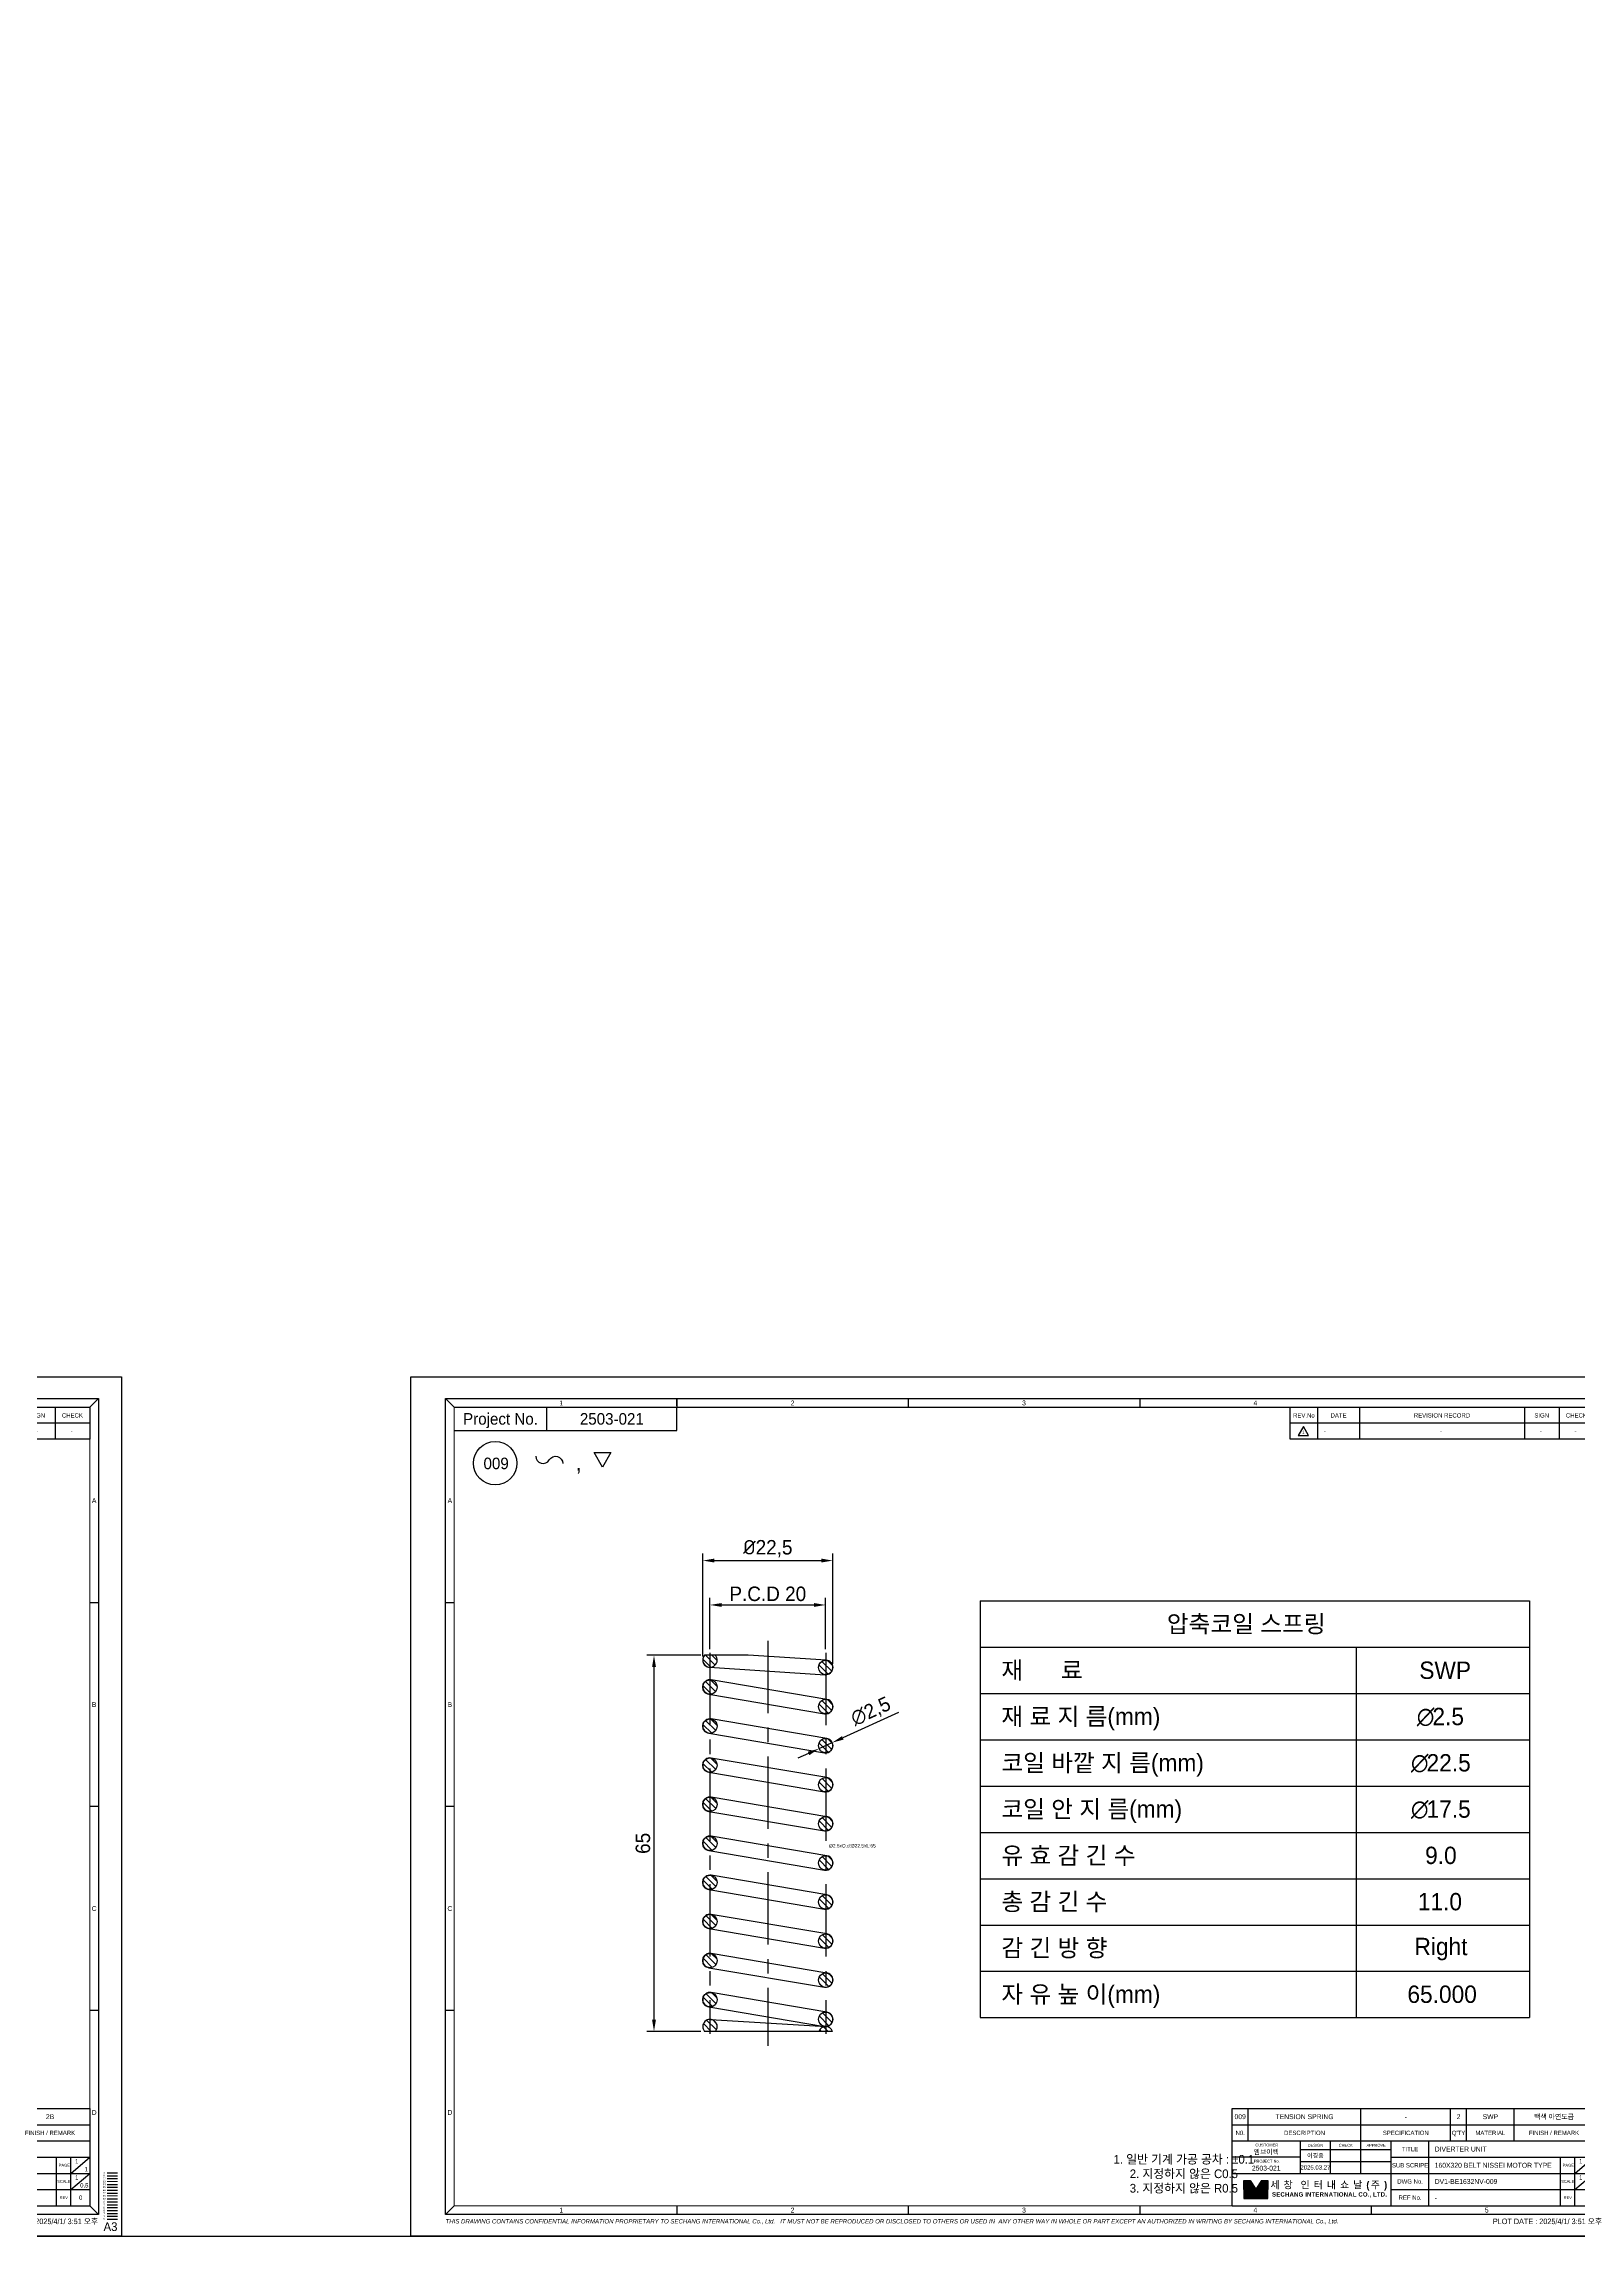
# Model space of a CAD drawing. Header units: inches. Extents: x 0 to 23821, y 0 to 11279.
# Drawn here: x 20076.6 to 20341.8, y 4213.5 to 4592.4 of the extents above; entities that cross this region are included whole.
import ezdxf
from ezdxf.enums import TextEntityAlignment as Align

# ---------------------------------------------------------------- set-up
doc = ezdxf.new("R2010")
doc.units = ezdxf.units.IN
doc.header["$LTSCALE"] = 10
doc.header["$MEASUREMENT"] = 0
for name, pattern in [('CENTER', [2, 1.25, -0.25, 0.25, -0.25]), ('HIDDEN', [0.375, 0.25, -0.125]), ('PHANTOM', [2.5, 1.25, -0.25, 0.25, -0.25, 0.25, -0.25])]:
    doc.linetypes.add(name, pattern=pattern)
doc.layers.get('Defpoints').update_dxf_attribs({"color": 8})
for name, color, linetype in [('11', 1, 'CENTER'), ('22', 2, 'HIDDEN'), ('44', 4, 'Continuous'), ('55', 5, 'Continuous'), ('66', 6, 'PHANTOM'), ('77', 40, 'HIDDEN'), ('99', 181, 'Continuous'), ('A', 8, 'Continuous'), ('B', 123, 'Continuous'), ('BOM-T', 4, 'Continuous'), ('D', 3, 'Continuous'), ('G', 231, 'Continuous'), ('T', 3, 'Continuous'), ('V', 1, 'Continuous'), ('Y', 60, 'Continuous')]:
    doc.layers.add(name, color=color, linetype=linetype)
doc.layers.add('33', color=3, linetype='PHANTOM', lineweight=9)
doc.layers.add('88', color=35, linetype='Continuous', lineweight=5)
doc.styles.add('SCI', font='')
doc.styles.get('SCI').set_extended_font_data('Gulim')
doc.dimstyles.new('SCH', dxfattribs={"dimtxt": 2.5, "dimasz": 2, "dimexe": 1.25, "dimexo": 0.625, "dimtad": 1, "dimdec": 8, "dimtxsty": 'SCI', "dimcen": 2.5, "dimclrd": 4, "dimclre": 4, "dimclrt": 7, "dimadec": 8, "dimazin": 2, "dimtfac": 1, "dimtdec": 8, "dimtmove": 0, "dimatfit": 3, "dimfxl": 1, "dimarcsym": 0})
pattern_1 = [(315, (0, 65), (0.561266, 0.561266), [])]

# ---------------------------------------------------------------- blocks, each defined once
blk = doc.blocks.new('*D1166')
at = {"color": 4, "lineweight": -2, "transparency": 16777216}
for p, q in [((20191.71, 4314.89), (20191.71, 4323.8)), ((20211.71, 4314.89), (20211.71, 4323.8)), ((20193.71, 4322.55), (20209.71, 4322.55))]:
    blk.add_line(p, q, dxfattribs=at)
at = {"color": 4, "transparency": 16777216}
for points in [[(20193.71, 4322.88), (20193.71, 4322.22), (20191.71, 4322.55)], [(20209.71, 4322.88), (20209.71, 4322.22), (20211.71, 4322.55)]]:
    blk.add_solid(points, dxfattribs=at)
at = {"layer": 'Defpoints', "color": 0, "transparency": 16777216}
for p in [(20211.71, 4322.55), (20191.71, 4314.27), (20211.71, 4314.27)]:
    blk.add_point(p, dxfattribs=at)
at = {"color": 7, "transparency": 16777216, "insert": (20201.71, 4324.46), "char_height": 2.5, "attachment_point": 5, "style": 'SCI'}
blk.add_mtext('P.C.D 20', dxfattribs=at)
blk = doc.blocks.new('*D1167')
at = {"color": 4, "lineweight": -2, "transparency": 16777216}
for p, q in [((20190.46, 4313.64), (20190.46, 4331.47)), ((20212.96, 4312.37), (20212.96, 4331.47)), ((20192.46, 4330.22), (20210.96, 4330.22))]:
    blk.add_line(p, q, dxfattribs=at)
at = {"color": 4, "transparency": 16777216}
for points in [[(20192.46, 4330.56), (20192.46, 4329.89), (20190.46, 4330.22)], [(20210.96, 4330.56), (20210.96, 4329.89), (20212.96, 4330.22)]]:
    blk.add_solid(points, dxfattribs=at)
at = {"layer": 'Defpoints', "color": 0, "transparency": 16777216}
for p in [(20212.96, 4330.22), (20190.46, 4313.02), (20212.96, 4311.75)]:
    blk.add_point(p, dxfattribs=at)
at = {"color": 7, "transparency": 16777216, "insert": (20201.71, 4332.29), "char_height": 2.5, "attachment_point": 5, "style": 'SCI'}
blk.add_mtext('{\\fISOCPEUR|b0|i0|c0|p34;%%C}22,5', dxfattribs=at)
blk = doc.blocks.new('*D1168')
at = {"color": 4, "lineweight": -2, "transparency": 16777216}
for p, q in [((20224.32, 4303.96), (20214.67, 4299.58)), ((20208.75, 4296.9), (20206.93, 4296.07)), ((20210.58, 4297.72), (20212.85, 4298.76))]:
    blk.add_line(p, q, dxfattribs=at)
at = {"color": 4, "transparency": 16777216}
for points in [[(20208.62, 4297.2), (20208.89, 4296.59), (20210.58, 4297.72)], [(20214.54, 4299.89), (20214.81, 4299.28), (20212.85, 4298.76)]]:
    blk.add_solid(points, dxfattribs=at)
at = {"layer": 'Defpoints', "color": 0, "transparency": 16777216}
for p in [(20210.58, 4297.72), (20212.85, 4298.76)]:
    blk.add_point(p, dxfattribs=at)
at = {"color": 7, "transparency": 16777216, "insert": (20219.56, 4304.06), "char_height": 2.5, "attachment_point": 5, "rotation": 24.4068, "style": 'SCI'}
blk.add_mtext('∅2,5', dxfattribs=at)
blk = doc.blocks.new('*D1169')
at = {"color": 4, "lineweight": -2, "transparency": 16777216}
for p, q in [((20190.16, 4313.85), (20180.79, 4313.85)), ((20182.04, 4250.85), (20182.04, 4311.85)), ((20190.16, 4248.85), (20180.79, 4248.85))]:
    blk.add_line(p, q, dxfattribs=at)
at = {"color": 4, "transparency": 16777216}
for points in [[(20181.71, 4311.85), (20182.37, 4311.85), (20182.04, 4313.85)], [(20181.71, 4250.85), (20182.37, 4250.85), (20182.04, 4248.85)]]:
    blk.add_solid(points, dxfattribs=at)
at = {"layer": 'Defpoints', "color": 0, "transparency": 16777216}
for p in [(20182.04, 4313.85), (20190.78, 4313.85), (20190.78, 4248.85)]:
    blk.add_point(p, dxfattribs=at)
at = {"color": 7, "transparency": 16777216, "insert": (20180.13, 4281.35), "char_height": 2.5, "attachment_point": 5, "rotation": 90, "style": 'SCI'}
blk.add_mtext('65', dxfattribs=at)
blk = doc.blocks.new('A$C68b80d94')
h = blk.add_hatch()
h.set_pattern_fill('LINE', color=1, scale=0.25, angle=-45, style=0)
h.set_pattern_definition(pattern_1)
h.paths.add_polyline_path([(-10.93, 65, 2.236068), (-9.07, 65)], flags=0)
h = blk.add_hatch()
h.set_pattern_fill('LINE', color=1, scale=0.25, angle=-45, style=0)
h.set_pattern_definition(pattern_1)
h.paths.add_polyline_path([(-10, 58.27, 1), (-10, 60.77, 1)], flags=0)
h = blk.add_hatch()
h.set_pattern_fill('LINE', color=1, scale=0.25, angle=-45, style=0)
h.set_pattern_definition(pattern_1)
h.paths.add_polyline_path([(10, 61.65, 1), (10, 64.15, 1)], flags=0)
h = blk.add_hatch()
h.set_pattern_fill('LINE', color=1, scale=0.25, angle=-45, style=0)
h.set_pattern_definition(pattern_1)
h.paths.add_polyline_path([(10, 54.89, 1), (10, 57.39, 1)], flags=0)
h = blk.add_hatch()
h.set_pattern_fill('LINE', color=1, scale=0.25, angle=-45, style=0)
h.set_pattern_definition(pattern_1)
h.paths.add_polyline_path([(-10, 51.51, 1), (-10, 54.01, 1)], flags=0)
h = blk.add_hatch()
h.set_pattern_fill('LINE', color=1, scale=0.25, angle=-45, style=0)
h.set_pattern_definition(pattern_1)
h.paths.add_polyline_path([(10, 48.14, 1), (10, 50.64, 1)], flags=0)
h = blk.add_hatch()
h.set_pattern_fill('LINE', color=1, scale=0.25, angle=-45, style=0)
h.set_pattern_definition(pattern_1)
h.paths.add_polyline_path([(-10, 44.76, 1), (-10, 47.26, 1)], flags=0)
h = blk.add_hatch()
h.set_pattern_fill('LINE', color=1, scale=0.25, angle=-45, style=0)
h.set_pattern_definition(pattern_1)
h.paths.add_polyline_path([(10, 41.38, 1), (10, 43.88, 1)], flags=0)
h = blk.add_hatch()
h.set_pattern_fill('LINE', color=1, scale=0.25, angle=-45, style=0)
h.set_pattern_definition(pattern_1)
h.paths.add_polyline_path([(-10, 38, 1), (-10, 40.5, 1)], flags=0)
h = blk.add_hatch()
h.set_pattern_fill('LINE', color=1, scale=0.25, angle=-45, style=0)
h.set_pattern_definition(pattern_1)
h.paths.add_polyline_path([(10, 34.63, 1), (10, 37.13, 1)], flags=0)
h = blk.add_hatch()
h.set_pattern_fill('LINE', color=1, scale=0.25, angle=-45, style=0)
h.set_pattern_definition(pattern_1)
h.paths.add_polyline_path([(-10, 31.25, 1), (-10, 33.75, 1)], flags=0)
h = blk.add_hatch()
h.set_pattern_fill('LINE', color=1, scale=0.25, angle=-45, style=0)
h.set_pattern_definition(pattern_1)
h.paths.add_polyline_path([(10, 27.87, 1), (10, 30.37, 1)], flags=0)
h = blk.add_hatch()
h.set_pattern_fill('LINE', color=1, scale=0.25, angle=-45, style=0)
h.set_pattern_definition(pattern_1)
h.paths.add_polyline_path([(-10, 24.5, 1), (-10, 27, 1)], flags=0)
h = blk.add_hatch()
h.set_pattern_fill('LINE', color=1, scale=0.25, angle=-45, style=0)
h.set_pattern_definition(pattern_1)
h.paths.add_polyline_path([(10, 21.12, 1), (10, 23.62, 1)], flags=0)
h = blk.add_hatch()
h.set_pattern_fill('LINE', color=1, scale=0.25, angle=-45, style=0)
h.set_pattern_definition(pattern_1)
h.paths.add_polyline_path([(-10, 17.74, 1), (-10, 20.24, 1)], flags=0)
h = blk.add_hatch()
h.set_pattern_fill('LINE', color=1, scale=0.25, angle=-45, style=0)
h.set_pattern_definition(pattern_1)
h.paths.add_polyline_path([(10, 14.36, 1), (10, 16.86, 1)], flags=0)
h = blk.add_hatch()
h.set_pattern_fill('LINE', color=1, scale=0.25, angle=-45, style=0)
h.set_pattern_definition(pattern_1)
h.paths.add_polyline_path([(-10, 10.99, 1), (-10, 13.49, 1)], flags=0)
h = blk.add_hatch()
h.set_pattern_fill('LINE', color=1, scale=0.25, angle=-45, style=0)
h.set_pattern_definition(pattern_1)
h.paths.add_polyline_path([(10, 7.61, 1), (10, 10.11, 1)], flags=0)
h = blk.add_hatch()
h.set_pattern_fill('LINE', color=1, scale=0.25, angle=-45, style=0)
h.set_pattern_definition(pattern_1)
h.paths.add_polyline_path([(-10, 4.23, 1), (-10, 6.73, 1)], flags=0)
h = blk.add_hatch()
h.set_pattern_fill('LINE', color=1, scale=0.25, angle=-45, style=0)
h.set_pattern_definition(pattern_1)
h.paths.add_polyline_path([(-10.93, 0, -2.236068), (-9.07, 0)], flags=0)
h = blk.add_hatch()
h.set_pattern_fill('LINE', color=1, scale=0.25, angle=-45, style=0)
h.set_pattern_definition(pattern_1)
h.paths.add_polyline_path([(10, 0.85, 1), (10, 3.35, 1)], flags=0)
h = blk.add_hatch()
h.set_pattern_fill('LINE', color=1, scale=0.25, angle=-45, style=0)
h.set_pattern_definition(pattern_1)
h.paths.add_polyline_path([(8.82, 0, -0.707107), (11.18, 0)], flags=0)
for p, q in [((-3.4, 65), (-10.93, 65)), ((-9.07, 65), (-10.93, 65)), ((10.08, 64.14), (-3.4, 65)), ((-10.08, 62.92), (9.92, 61.65)), ((10.21, 57.37), (-9.79, 60.75)), ((-10.21, 58.29), (9.79, 54.91)), ((10.21, 50.62), (-9.79, 54)), ((-10.21, 51.53), (9.79, 48.15)), ((10.21, 43.86), (-9.79, 47.24)), ((-10.21, 44.78), (9.79, 41.4)), ((-10.21, 38.02), (9.79, 34.64)), ((10.21, 37.11), (-9.79, 40.49)), ((-10.21, 31.27), (9.79, 27.89)), ((10.21, 30.36), (-9.79, 33.73)), ((10.21, 23.6), (-9.79, 26.98)), ((-10.21, 24.51), (9.79, 21.14)), ((10.21, 16.85), (-9.79, 20.22)), ((-10.21, 17.76), (9.79, 14.38)), ((10.21, 10.09), (-9.79, 13.47)), ((-10.21, 11), (9.79, 7.63)), ((-10.21, 4.25), (9.79, 0.87)), ((10.21, 3.34), (-9.79, 6.71)), ((11.18, 0), (-10.93, 0)), ((-9.92, 2.08), (10.08, 0.83))]:
    blk.add_line(p, q)
for centre in [(-10, 59.52), (10, 62.9), (10, 56.14), (-10, 52.76), (10, 49.39), (-10, 46.01), (10, 42.63), (-10, 39.25), (10, 35.88), (-10, 32.5), (10, 29.12), (-10, 25.75), (10, 22.37), (-10, 18.99), (10, 15.61), (-10, 12.24), (10, 8.86), (-10, 5.48), (10, 2.1)]:
    blk.add_circle(centre, 1.25)
for centre, start, end in [((-10, 64.17), 138.1897, 266.3666), ((-10, 64.17), 138.1897, 41.8103), ((-10, 59.52), 80.4149, 260.4149), ((10, 62.9), 266.3666, 86.3666), ((10, 56.14), 260.4149, 80.4149), ((-10, 52.76), 80.4149, 260.4149), ((10, 49.39), 260.4149, 80.4149), ((-10, 46.01), 80.4149, 260.4149), ((10, 42.63), 260.4149, 80.4149), ((-10, 39.25), 80.4149, 260.4149), ((10, 35.88), 260.4149, 80.4149), ((-10, 32.5), 80.4149, 260.4149), ((10, 29.12), 260.4149, 80.4149), ((-10, 25.75), 80.4149, 260.4149), ((10, 22.37), 260.4149, 80.4149), ((-10, 18.99), 80.4149, 260.4149), ((10, 15.61), 260.4149, 80.4149), ((-10, 12.24), 80.4149, 260.4149), ((10, 8.86), 260.4149, 80.4149), ((-10, 5.48), 80.4149, 260.4149), ((-10, 0.83), 318.1897, 221.8103), ((10, -0.42), 19.4712, 160.5288), ((10, 2.1), 260.4149, 80.4149)]:
    blk.add_arc(centre, 1.25, start, end)
at = {"layer": '11'}
for p, q in [((-10, 65.42), (-10, -0.42)), ((0, 67.5), (0, -2.5)), ((10, 65.42), (10, -0.42))]:
    blk.add_line(p, q, dxfattribs=at)
blk = doc.blocks.new('A$C5b8731fd')
for p, q in [((0, 0), (-2.25, -3.9)), ((2.25, -3.9), (0, 0)), ((-2.25, -3.9), (2.25, -3.9))]:
    blk.add_line(p, q)
blk = doc.blocks.new('SECHANG REV')
at = {"color": 7}
blk.add_line((-52.5, 0), (-52.5, 5.5), dxfattribs=at)
blk.add_line((52.5, 0), (-52.5, 0))
at = {"color": 3}
for p, q in [((-43, 5.5), (-43, 0)), ((-28.5, 5.5), (-28.5, 0)), ((28.5, 5.5), (28.5, 0)), ((40.5, 5.5), (40.5, 0)), ((52.5, 5.5), (52.5, 0))]:
    blk.add_line(p, q, dxfattribs=at)
blk = doc.blocks.new('A$C84edc88f')
h = blk.add_hatch(color=5)
h.dxf.hatch_style = 1
h.paths.add_polyline_path([(145.04, -139), (144.1, -139), (144.1, -140.4), (145.97, -140.4)])
h.paths.add_polyline_path([(148.03, -139), (147.09, -139), (146.16, -140.4), (148.03, -140.4)])
h.paths.add_polyline_path([(148.03, -140.5), (144.1, -140.5), (144.1, -141.9), (148.03, -141.9)])
at = {"color": 2}
for p, q in [((6, -3.75), (7.5, -5.25)), ((46, -5), (46, -3.75)), ((46, -3.75), (46, -5.25)), ((86, -3.75), (86, -5.25)), ((126, -3.75), (126, -5.25)), ((206, -3.75), (204.5, -5.25)), ((7.5, -143.25), (6, -144.75)), ((46, -143.25), (46, -144.75)), ((86, -143.25), (86, -144.75)), ((126, -143.25), (126, -144.75)), ((166, -143.25), (166, -144.75)), ((204.5, -143.25), (206, -144.75))]:
    blk.add_line(p, q, dxfattribs=at)
at = {"color": 40}
for p, q in [((23.5, -9.25), (23.5, -5.25)), ((46, -9.25), (46, -5.25))]:
    blk.add_line(p, q, dxfattribs=at)
at = {"color": 3}
blk.add_line((152, -5.25), (204.5, -5.25), dxfattribs=at)
blk.add_line((152, -5.25), (204.5, -5.25), dxfattribs=at)
for p, q in [((6, -39), (7.5, -39)), ((204.5, -39), (206, -39)), ((7.5, -74.25), (6, -74.25)), ((206, -74.25), (204.5, -74.25)), ((7.5, -109.5), (6, -109.5)), ((206, -109.5), (204.5, -109.5)), ((142, -126.45), (204.5, -126.45)), ((142, -143.25), (142, -126.45)), ((204.5, -126.45), (204.5, -143.25)), ((142, -129.25), (204.5, -129.25)), ((142, -132.05), (204.5, -132.05)), ((153.75, -132.05), (153.75, -137.65)), ((159, -137.65), (159, -132.05)), ((164.25, -137.65), (164.25, -132.05)), ((169.5, -143.25), (169.5, -132.05)), ((153.75, -133.55), (169.5, -133.55)), ((198.75, -143.25), (198.75, -134.85)), ((201.25, -137.65), (204.5, -134.85)), ((201.25, -143.25), (201.25, -134.85)), ((142, -137.65), (204.5, -137.65)), ((144, -140.45), (144, -138.9)), ((144, -138.9), (145.1, -138.9)), ((144.1, -140.4), (144.1, -139)), ((144.1, -139), (145.04, -139)), ((145.04, -139), (145.97, -140.4)), ((145.1, -138.9), (146.07, -140.36)), ((147.04, -138.9), (146.07, -140.36)), ((147.09, -139), (146.16, -140.4)), ((147.04, -138.9), (148.13, -138.9)), ((147.09, -139), (148.03, -139)), ((148.03, -139), (148.03, -140.4)), ((148.13, -138.9), (148.13, -140.45)), ((201.25, -140.45), (204.5, -137.65)), ((207.48, -137.56), (209.29, -137.56)), ((142, -143.25), (204.5, -143.25)), ((144, -140.45), (144, -142)), ((144, -142), (148.13, -142)), ((145.97, -140.4), (144.1, -140.4)), ((148.03, -140.5), (144.1, -140.5)), ((144.1, -140.5), (144.1, -141.9)), ((144.1, -141.9), (148.03, -141.9)), ((148.03, -140.4), (146.16, -140.4)), ((148.03, -141.9), (148.03, -140.5)), ((148.13, -142), (148.13, -140.45))]:
    blk.add_line(p, q)
at = {"color": 1}
blk.add_lwpolyline([(0, 0), (210, 0), (210, -148.5), (0, -148.5)], close=True, dxfattribs=at)
at = {"color": 2}
blk.add_lwpolyline([(6, -3.75), (206, -3.75), (206, -144.75), (6, -144.75)], close=True, dxfattribs=at)
at = {"const_width": 0.2}
blk.add_lwpolyline([(7.5, -5.25), (204.5, -5.25), (204.5, -143.25), (7.5, -143.25)], close=True, dxfattribs=at)
at = {"color": 40}
blk.add_lwpolyline([(7.5, -9.25), (46, -9.25)], dxfattribs=at)
blk.add_lwpolyline([(21.6, -13.7, 0.767327), (23.94, -14.33, -0.767327), (26.27, -14.95)], format="xyb")
blk.add_lwpolyline([(33.12, -15.57), (31.67, -13.07), (34.56, -13.07)], close=True)
blk.add_circle((14.59, -14.92), 3.75)
at = {"layer": '11'}
blk.add_line((207.48, -138.06), (209.29, -138.06), dxfattribs=at)
at = {"layer": '22'}
blk.add_line((207.48, -138.56), (209.29, -138.56), dxfattribs=at)
at = {"layer": '33'}
blk.add_line((207.48, -139.06), (209.29, -139.06), dxfattribs=at)
at = {"layer": '44'}
blk.add_line((207.48, -139.56), (209.29, -139.56), dxfattribs=at)
at = {"layer": '55'}
blk.add_line((207.48, -140.06), (209.29, -140.06), dxfattribs=at)
at = {"layer": '66'}
blk.add_line((207.48, -140.56), (209.29, -140.56), dxfattribs=at)
at = {"layer": '77'}
blk.add_line((207.48, -141.06), (209.29, -141.06), dxfattribs=at)
at = {"layer": '88'}
blk.add_line((207.48, -141.56), (209.29, -141.56), dxfattribs=at)
at = {"layer": '99'}
blk.add_line((207.48, -142.06), (209.29, -142.06), dxfattribs=at)
at = {"layer": 'A'}
blk.add_line((207.48, -142.56), (209.29, -142.56), dxfattribs=at)
at = {"layer": 'B'}
blk.add_line((207.48, -143.06), (209.29, -143.06), dxfattribs=at)
at = {"layer": 'D'}
for p, q in [((144.75, -129.25), (144.75, -126.45)), ((164.25, -129.25), (164.25, -126.45)), ((179.75, -129.25), (179.75, -126.45)), ((182.5, -129.25), (182.5, -126.45)), ((190.75, -129.25), (190.75, -126.45)), ((144.75, -132.05), (144.75, -129.25)), ((164.25, -132.05), (164.25, -129.25)), ((176, -143.25), (176, -132.05)), ((179.75, -132.05), (179.75, -129.25)), ((182.5, -132.05), (182.5, -129.25)), ((190.75, -132.05), (190.75, -129.25)), ((153.75, -134.85), (142, -134.85)), ((153.75, -135.6), (169.5, -135.6)), ((169.5, -134.85), (204.5, -134.85)), ((169.5, -140.45), (204.5, -140.45)), ((207.48, -143.56), (209.29, -143.56))]:
    blk.add_line(p, q, dxfattribs=at)
at = {"layer": 'G'}
blk.add_line((207.48, -144.06), (209.29, -144.06), dxfattribs=at)
at = {"layer": 'T'}
blk.add_line((207.48, -144.56), (209.29, -144.56), dxfattribs=at)
at = {"layer": 'V'}
blk.add_line((207.48, -145.56), (209.29, -145.56), dxfattribs=at)
at = {"layer": 'Y'}
blk.add_line((207.48, -145.06), (209.29, -145.06), dxfattribs=at)
for name, p, xscale, yscale, zscale in [('SECHANG REV', (178.25, -8), 0.5, 0.5, 0.5), ('SECHANG REV', (178.25, -10.75), 0.5, 0.5, 0.5), ('A$C5b8731fd', (154.3, -8.58), 0.3999999999999999, 0.3999999999999999, 0.3999999999999999)]:
    blk.add_blockref(name, p, dxfattribs=dict(xscale=xscale, yscale=yscale, zscale=zscale))
at = {"style": 'SCI'}
for s, height, p in [('Project No.', 2, (15.5, -7.25)), (',', 2.93, (29.01, -14.72)), ('N0.', 0.75, (143.38, -130.65)), ('DESCRIPTION', 0.75, (154.5, -130.65)), ('SPECIFICATION', 0.75, (172, -130.65)), ("Q'TY", 0.75, (181.12, -130.65)), ('MATERIAL', 0.75, (186.62, -130.65)), ('FINISH / REMARK', 0.75, (197.62, -130.65)), ('이경중', 0.75, (156.38, -134.57)), ('0', 0.3, (206.98, -137.54))]:
    blk.add_text(s, height=height, dxfattribs=at).set_placement(p, align=Align.MIDDLE_CENTER)
at = {"color": 2, "style": 'SCI'}
blk.add_text('1', height=0.5, dxfattribs=at).set_placement((26, -4.38), align=Align.MIDDLE_CENTER)
at = {"style": 'SCI'}
for p in [(157.84, -9.77), (177.93, -9.77), (195.18, -9.77), (201.18, -9.77)]:
    blk.add_text('-', height=0.75, dxfattribs=at).set_placement(p)
at = {"linetype": 'Continuous', "style": 'SCI'}
blk.add_text('PLOT DATE : 2025/4/1/ 3:51 오후', height=0.96, dxfattribs=at).set_placement((205.93, -146.42), align=Align.RIGHT)
at = {"color": 2, "style": 'SCI'}
blk.add_text('A3', height=1.5, dxfattribs=at).set_placement((209.28, -148.06), align=Align.BOTTOM_RIGHT)
at = {"color": 2, "attachment_point": 5, "style": 'SCI'}
for s, insert, char_height, width in [('1', (26, -4.5), 0.85, 40), ('2', (66, -4.5), 0.85, 40), ('3', (106, -4.5), 0.85, 40), ('4', (146, -4.5), 0.85, 40), ('A', (6.75, -21.37), 0.85, 1.5), ('A', (205.25, -21.37), 0.85, 1.5), ('B', (6.75, -56.62), 0.85, 1.5), ('B', (205.25, -56.62), 0.85, 1.5), ('C', (6.75, -91.88), 0.85, 1.5), ('C', (205.25, -91.88), 0.85, 1.5), ('D', (6.75, -127.12), 0.85, 1.5), ('D', (205.25, -127.12), 0.85, 1.5), ('1. 일반 기계 가공 공차 : ±0.1\\P2. 지정하지 않은 C0.5\\P3. 지정하지 않은 R0.5', (133.64, -137.8), 1.5, 41.7909), ('1', (26, -144), 0.85, 40), ('2', (66, -144), 0.85, 40), ('3', (106, -144), 0.85, 40), ('4', (146, -144), 0.85, 40), ('5', (186, -144), 0.85, 40)]:
    blk.add_mtext(s, dxfattribs=dict(at, insert=insert, char_height=char_height, width=width))
at = {"style": 'SCI'}
for s, insert, char_height, width, attachment_point in [('REV.No', (154.38, -6.65), 0.75, 4.75, 5), ('DATE', (160.38, -6.65), 0.75, 7.25, 5), ('REVISION RECORD', (178.25, -6.65), 0.75, 28.5, 5), ('SIGN', (195.5, -6.65), 0.75, 6, 5), ('CHECK', (201.5, -6.65), 0.75, 6, 5), ('{\\fGulim|b0|i0|c129|p50;1}', (154.3, -9.56), 0.6, 1.8015, 5), (' CUSTOMER', (147.88, -132.75), 0.5, 11.75, 5), ('DESIGN', (156.38, -132.8), 0.5, 5.25, 5), ('CHECK', (161.62, -132.8), 0.5, 5.25, 5), ('APPROVE', (166.88, -132.8), 0.5, 5.25, 5), (' PROJECT No.', (147.88, -135.55), 0.5, 11.75, 5), ('SUB SCRIPE', (172.75, -136.25), 0.75, 6.5, 5), ('TITLE', (172.75, -133.45), 0.75, 6.5, 5), (' PAGE', (200, -136.25), 0.5, 2.5, 5), ('\\pi0.71363;1', (201.25, -135.55), 0.75, 1.625, 4), ('{\\fGulim|b1|i0|c129|p50;\\T1.45;세창 인터내쇼날(주)}', (158.82, -139.82), 1.25, 19.3667, 5), ('DWG No.', (172.75, -139.05), 0.75, 6.5, 5), ('SCALE', (200, -139.05), 0.5, 2.5, 5), ('\\pi0.71363;1', (201.25, -138.35), 0.75, 1.625, 4), ('\\pi0.71363;1', (202.88, -136.95), 0.75, 1.625, 4), ('{\\fGulim|b1|i0|c129|p50;\\T1.05;SECHANG INTERNATIONAL CO., LTD.}', (158.82, -141.37), 0.75, 19.3667, 5), ('REF No.', (172.75, -141.85), 0.75, 6.5, 5), ('REV', (200, -141.85), 0.5, 2.5, 5)]:
    blk.add_mtext(s, dxfattribs=dict(at, insert=insert, char_height=char_height, width=width, attachment_point=attachment_point))
at = {"color": 3, "insert": (6, -146), "char_height": 0.75, "width": 200.0119, "attachment_point": 4, "style": 'SCI'}
blk.add_mtext('{\\fArial|b0|i1|c0|p34;THIS DRAWING CONTAINS CONFIDENTIAL INFORMATION PROPRIETARY TO SECHANG INTERNATIONAL Co., Ltd.   IT MUST NOT BE REPRODUCED OR DISCLOSED TO OTHERS OR USED IN  ANY OTHER WAY IN WHOLE OR PART EXCEPT AN AUTHORIZED IN WRITING BY SECHANG INTERNATIONAL Co., Ltd.  }', dxfattribs=at)
at = {"layer": '11', "style": 'SCI'}
blk.add_text('11', height=0.3, dxfattribs=at).set_placement((206.98, -138.04), align=Align.MIDDLE_CENTER)
at = {"layer": '22', "style": 'SCI'}
blk.add_text('22', height=0.3, dxfattribs=at).set_placement((206.98, -138.54), align=Align.MIDDLE_CENTER)
at = {"layer": '33', "style": 'SCI'}
blk.add_text('33', height=0.3, dxfattribs=at).set_placement((206.98, -139.04), align=Align.MIDDLE_CENTER)
at = {"layer": '44', "style": 'SCI'}
blk.add_text('44', height=0.3, dxfattribs=at).set_placement((206.98, -139.54), align=Align.MIDDLE_CENTER)
at = {"layer": '55', "style": 'SCI'}
blk.add_text('55', height=0.3, dxfattribs=at).set_placement((206.98, -140.04), align=Align.MIDDLE_CENTER)
at = {"layer": '66', "style": 'SCI'}
blk.add_text('66', height=0.3, dxfattribs=at).set_placement((206.98, -140.54), align=Align.MIDDLE_CENTER)
at = {"layer": '77', "style": 'SCI'}
blk.add_text('77', height=0.3, dxfattribs=at).set_placement((206.98, -141.04), align=Align.MIDDLE_CENTER)
at = {"layer": '88', "style": 'SCI'}
blk.add_text('88', height=0.3, dxfattribs=at).set_placement((206.98, -141.54), align=Align.MIDDLE_CENTER)
at = {"layer": '99', "style": 'SCI'}
blk.add_text('99', height=0.3, dxfattribs=at).set_placement((206.98, -142.04), align=Align.MIDDLE_CENTER)
at = {"layer": 'A', "style": 'SCI'}
blk.add_text('A', height=0.3, dxfattribs=at).set_placement((206.98, -142.54), align=Align.MIDDLE_CENTER)
at = {"layer": 'B', "style": 'SCI'}
blk.add_text('B', height=0.3, dxfattribs=at).set_placement((206.98, -143.04), align=Align.MIDDLE_CENTER)
at = {"layer": 'D', "style": 'SCI'}
blk.add_text('D', height=0.3, dxfattribs=at).set_placement((206.98, -143.54), align=Align.MIDDLE_CENTER)
at = {"layer": 'G', "style": 'SCI'}
blk.add_text('G', height=0.3, dxfattribs=at).set_placement((206.98, -144.04), align=Align.MIDDLE_CENTER)
at = {"layer": 'T', "style": 'SCI'}
blk.add_text('T', height=0.3, dxfattribs=at).set_placement((206.98, -144.54), align=Align.MIDDLE_CENTER)
at = {"layer": 'V', "style": 'SCI'}
blk.add_text('V', height=0.3, dxfattribs=at).set_placement((206.98, -145.54), align=Align.MIDDLE_CENTER)
at = {"layer": 'Y', "style": 'SCI'}
blk.add_text('Y', height=0.3, dxfattribs=at).set_placement((206.98, -145.04), align=Align.MIDDLE_CENTER)

msp = doc.modelspace()

# ---------------------------------------------------------------- linework, layer by layer
at = {"color": 2}
msp.add_line((20186, 4358.2121525), (20186, 4356.7121525), dxfattribs=at)
at = {"color": 40}
for p, q in [((20163.5, 4352.7121525), (20163.5, 4356.7121525)), ((20186, 4352.7121525), (20186, 4356.7121525))]:
    msp.add_line(p, q, dxfattribs=at)
for p, q in [((20238.40550073, 4323.23815361), (20333.40550073, 4323.23815361)), ((20238.40550073, 4323.23815361), (20238.40550073, 4251.23815361)), ((20333.40550073, 4323.23815361), (20333.40550073, 4251.23815361)), ((20238.40550073, 4315.23815361), (20333.40550073, 4315.23815361)), ((20303.40550073, 4315.23815361), (20303.40550073, 4251.23815361)), ((20238.40550073, 4307.23815361), (20333.40550073, 4307.23815361)), ((20238.40550073, 4299.23815361), (20333.40550073, 4299.23815361)), ((20238.40550073, 4291.23815361), (20333.40550073, 4291.23815361)), ((20238.40550073, 4283.23815361), (20333.40550073, 4283.23815361)), ((20238.40550073, 4275.23815361), (20333.40550073, 4275.23815361)), ((20238.40550073, 4267.23815361), (20333.40550073, 4267.23815361)), ((20238.40550073, 4259.23815361), (20333.40550073, 4259.23815361)), ((20238.40550073, 4251.23815361), (20333.40550073, 4251.23815361))]:
    msp.add_line(p, q)
msp.add_lwpolyline([(16750, 4213.4621525), (20898.11994043, 4213.4621525), (20898.11994043, 5729.04840266), (16750, 5729.04840266)], close=True)
msp.add_lwpolyline([(20147.5, 4352.7121525), (20186, 4352.7121525)], dxfattribs=at)
at = {"layer": 'Defpoints', "color": 8}
msp.add_line((20090, 4213.4621525), (20140, 4213.4621525), dxfattribs=at)

# ---------------------------------------------------------------- block references
for name, p in [('A$C84edc88f', (19880, 4361.9621525)), ('A$C84edc88f', (20140, 4361.9621525)), ('A$C68b80d94', (20201.71443287, 4248.8514788))]:
    msp.add_blockref(name, p)

# ---------------------------------------------------------------- texts
at = {"style": 'SCI'}
for s, height, p in [('Project No.', 2, (20155.5, 4354.7121525)), ('2503-021', 2, (20174.75, 4354.7121525)), ('009', 2, (20154.74597081, 4347.01237919)), ('2B', 0.85, (20077.625, 4234.1121525)), ('009', 0.85, (20283.375, 4234.1121525)), ('TENSION SPRING', 0.85, (20294.5, 4234.1121525)), ('-', 0.85, (20312, 4234.1121525)), ('2', 0.85, (20321.125, 4234.1121525)), ('SWP', 0.85, (20326.625, 4234.1121525)), ('백색 아연도금', 0.85, (20337.625, 4234.1121525)), ('엠브이텍', 0.85, (20287.875, 4228.0139395)), ('2503-021', 0.85, (20287.875, 4225.2139395)), ('2025.03.27', 0.75, (20296.375, 4225.3371525)), ('0.5', 0.75, (20083.54810987, 4222.24494003))]:
    msp.add_text(s, height=height, dxfattribs=at).set_placement(p, align=Align.MIDDLE_CENTER)
for s, p in [('압축코일 스프링', (20270.69805392, 4317.77804722)), ('  재      료', (20239.90550073, 4309.77405786)), ('SWP', (20314.34233583, 4309.77206318)), ('  재 료 지 름(mm)', (20239.90550073, 4301.7800419)), ('∅', (20313.90949009, 4301.77405786)), ('2.5', (20316.60949009, 4301.77405786)), ('  코일 바깥 지 름(mm)', (20239.90550073, 4293.7800419)), ('∅', (20312.89220285, 4293.77405786)), ('22.5', (20315.59220285, 4293.77405786)), ('  코일 안 지 름(mm)', (20239.90550073, 4285.7800419)), ('∅', (20312.88821349, 4285.77405786)), ('17.5', (20315.58821349, 4285.77405786)), ('  유 효 감 긴 수', (20239.90550073, 4277.7700685)), ('9.0', (20315.34366562, 4277.77405786)), ('  총 감 긴 수', (20239.90550073, 4269.77405786)), ('11.0', (20314.08302732, 4269.77405786)), ('  감 긴 방 향', (20239.90550073, 4261.77804722)), ('Right', (20313.50855924, 4262.02538765)), ('  자 유 높 이(mm)', (20239.90550073, 4253.7800419)), ('65.000', (20312.28382519, 4253.77405786))]:
    msp.add_text(s, height=3, dxfattribs=at).set_placement(p)
for s, p in [('DIVERTER UNIT', (20317, 4228.5121525)), ('160X320 BELT NISSEI MOTOR TYPE', (20317, 4225.7121525)), ('DV1-BE1632NV-009', (20317, 4222.9121525)), ('-', (20317, 4220.1121525))]:
    msp.add_text(s, height=0.85, dxfattribs=at).set_placement(p, align=Align.MIDDLE_LEFT)
at = {"insert": (20081.25, 4220.1121525), "char_height": 0.75, "width": 3.25, "attachment_point": 4, "style": 'SCI'}
msp.add_mtext('\\pi1.39431;0', dxfattribs=at)
at = {"layer": 'BOM-T', "style": 'SCI'}
msp.add_text('%%C2.5xO.d:%%C22.5xL:65', height=0.6, dxfattribs=at).set_placement((20212.31443287, 4280.93481213), align=Align.MIDDLE_LEFT)

# ---------------------------------------------------------------- dimensions: what is measured, and where the dimension line sits
for base, p1, p2, text, picture, middle in [((20212.9644328749, 4330.2246419076), (20190.4644328749, 4313.0181454662), (20212.9644328749, 4311.7481454662), '{\\fISOCPEUR|b0|i0|c0|p34;%%C}<>', '*D1167', (20201.7144328749, 4332.2860600168)), ((20211.7144328749, 4322.5497726005), (20191.7144328749, 4314.2681454662), (20211.7144328749, 4314.2681454662), 'P.C.D <>', '*D1166', (20201.7144328749, 4324.4563971011))]:
    dim = msp.add_linear_dim(base=base, p1=p1, p2=p2, text=text, dimstyle='SCH', override={"dimcen": 1})
    dim.commit()
    dim.dimension.update_dxf_attribs({"geometry": picture, "text_midpoint": middle})
dim = msp.add_linear_dim(base=(20182.0415953397, 4313.8514787995), p1=(20190.7827378842, 4248.8514787995), p2=(20190.7827378842, 4313.8514787995), angle=90, dimstyle='SCH', override={"dimcen": 1})
dim.commit()
dim.dimension.update_dxf_attribs({"geometry": '*D1169', "text_midpoint": (20180.134970839, 4281.3514787995)})
dim = msp.add_diameter_dim_2p(p1=(20210.57613942, 4297.72200058), p2=(20212.85272633, 4298.75503109), dimstyle='SCH', override={"dimcen": 1})
dim.commit()
dim.dimension.update_dxf_attribs({"geometry": '*D1168', "text_midpoint": (20219.55625128, 4304.06055712)})

doc.saveas('drawing.dxf')
